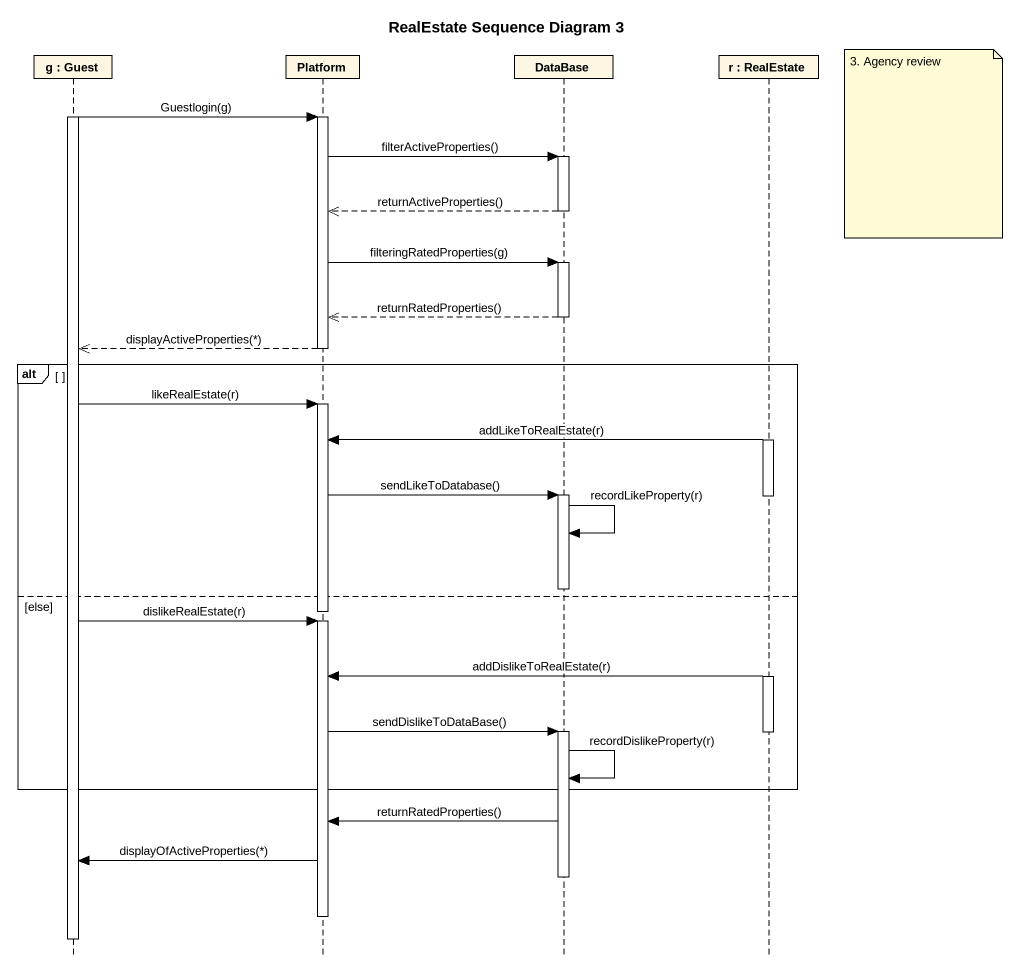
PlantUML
@startuml
title RealEstate Sequence Diagram 3
hide footbox
participant "g : Guest" as g
participant Platform
participant "DataBase" as DataBase_
participant "r : RealEstate" as r

activate g
g -> Platform : Guestlogin(g)
activate Platform
note right of r : 3. Agency review
Platform -> DataBase_ : filterActiveProperties()
activate DataBase_
DataBase_ -->> Platform : returnActiveProperties()
deactivate DataBase_
Platform -> DataBase_ : filteringRatedProperties(g)
activate DataBase_
DataBase_ -->> Platform : returnRatedProperties()
deactivate DataBase_
Platform -->> g : displayActiveProperties(*)
deactivate Platform
alt
  g -> Platform : likeRealEstate(r)
  activate Platform
  activate r
  r -> Platform : addLikeToRealEstate(r)
  Platform -> DataBase_ : sendLikeToDatabase()
  activate DataBase_
  deactivate r
  DataBase_ -> DataBase_ : recordLikeProperty(r)
  deactivate DataBase_
else else
  deactivate Platform
  g -> Platform : dislikeRealEstate(r)
  activate Platform
  activate r
  r -> Platform : addDislikeToRealEstate(r)
  Platform -> DataBase_ : sendDislikeToDataBase()
  activate DataBase_
  deactivate r
  DataBase_ -> DataBase_ : recordDislikeProperty(r)
end
DataBase_ -> Platform : returnRatedProperties()
Platform -> g : displayOfActiveProperties(*)
deactivate DataBase_
deactivate Platform
deactivate g
@enduml
